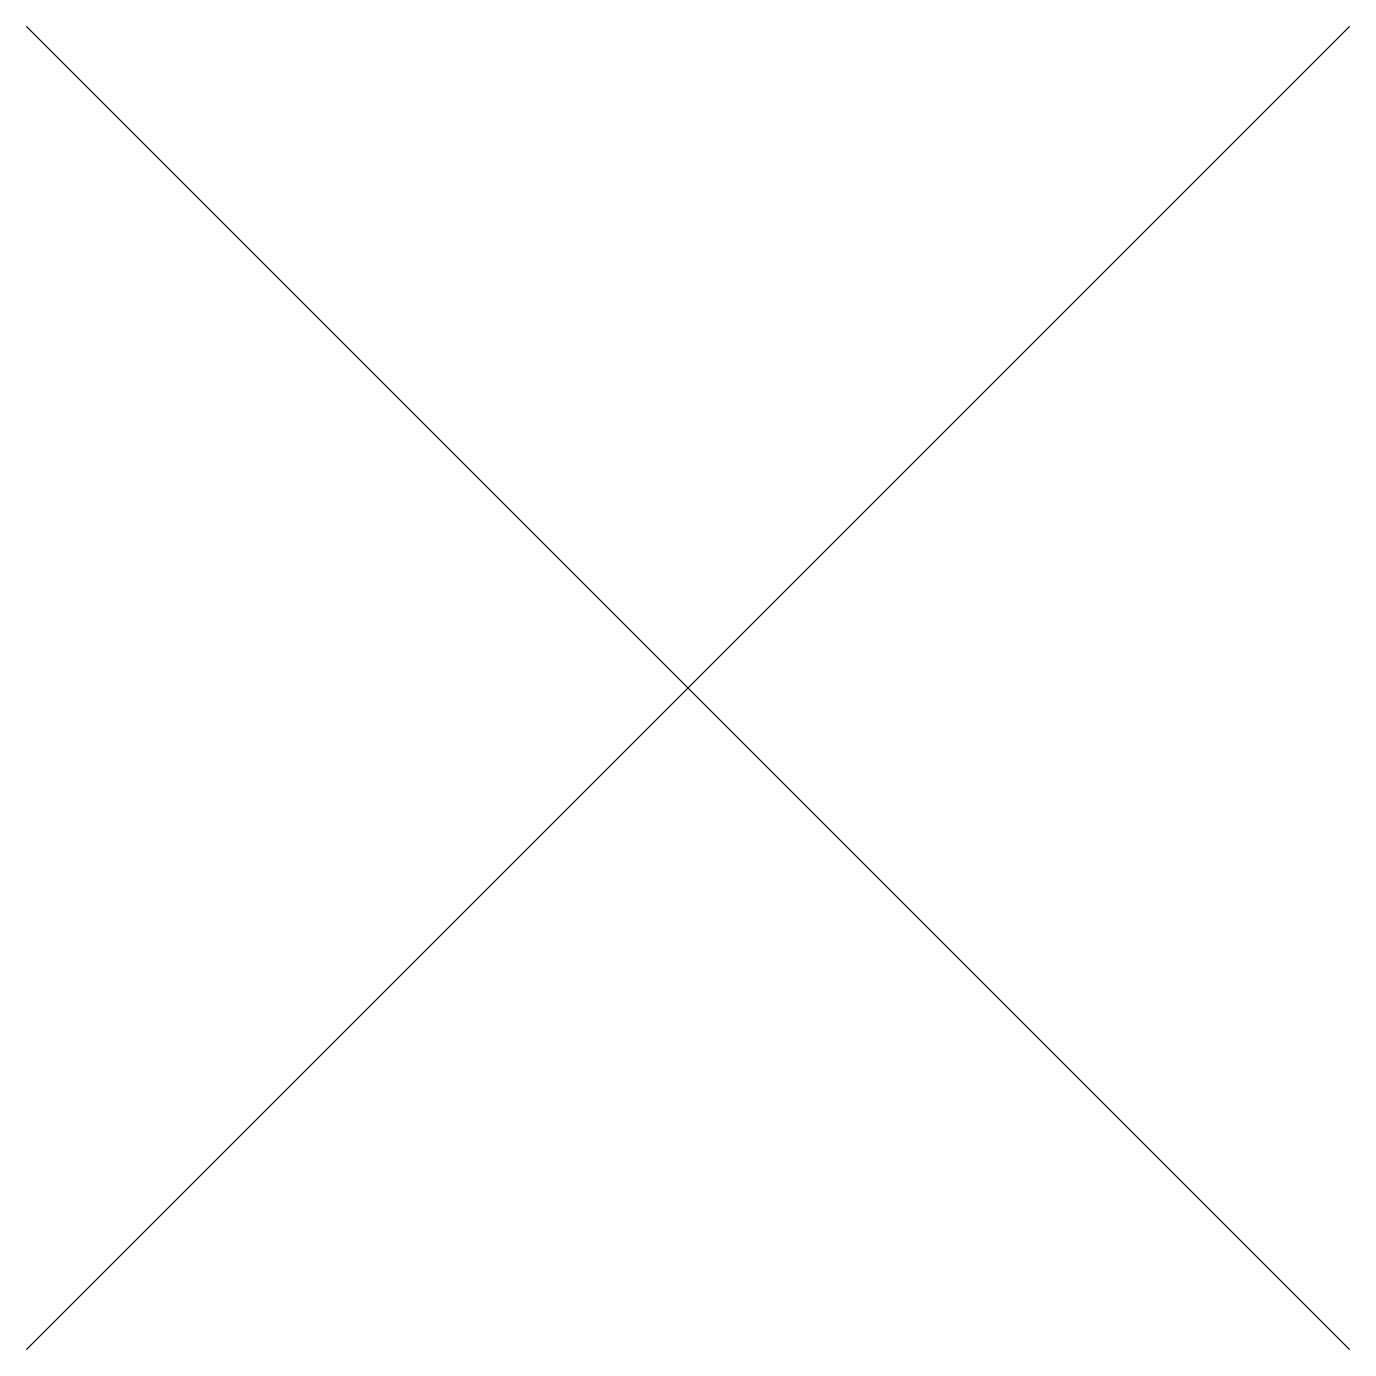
# Model space of a CAD drawing. Extents: x -0.177 to 0.177, y -0.177 to 0.177.
import ezdxf

# ---------------------------------------------------------------- set-up
doc = ezdxf.new("R2010")
doc.units = 0
doc.header["$MEASUREMENT"] = 0
doc.layers.add('SEPTICAD', color=7, linetype='CONTINUOUS')

msp = doc.modelspace()

# ---------------------------------------------------------------- linework, layer by layer
at = {"layer": 'SEPTICAD'}
for points in [[(0.17678, 0.17678), (-0.17678, -0.17678)], [(-0.17678, 0.17678), (0.17678, -0.17678)]]:
    msp.add_lwpolyline(points, dxfattribs=at)
msp.add_point((0, 0), dxfattribs=at)

doc.saveas('drawing.dxf')
